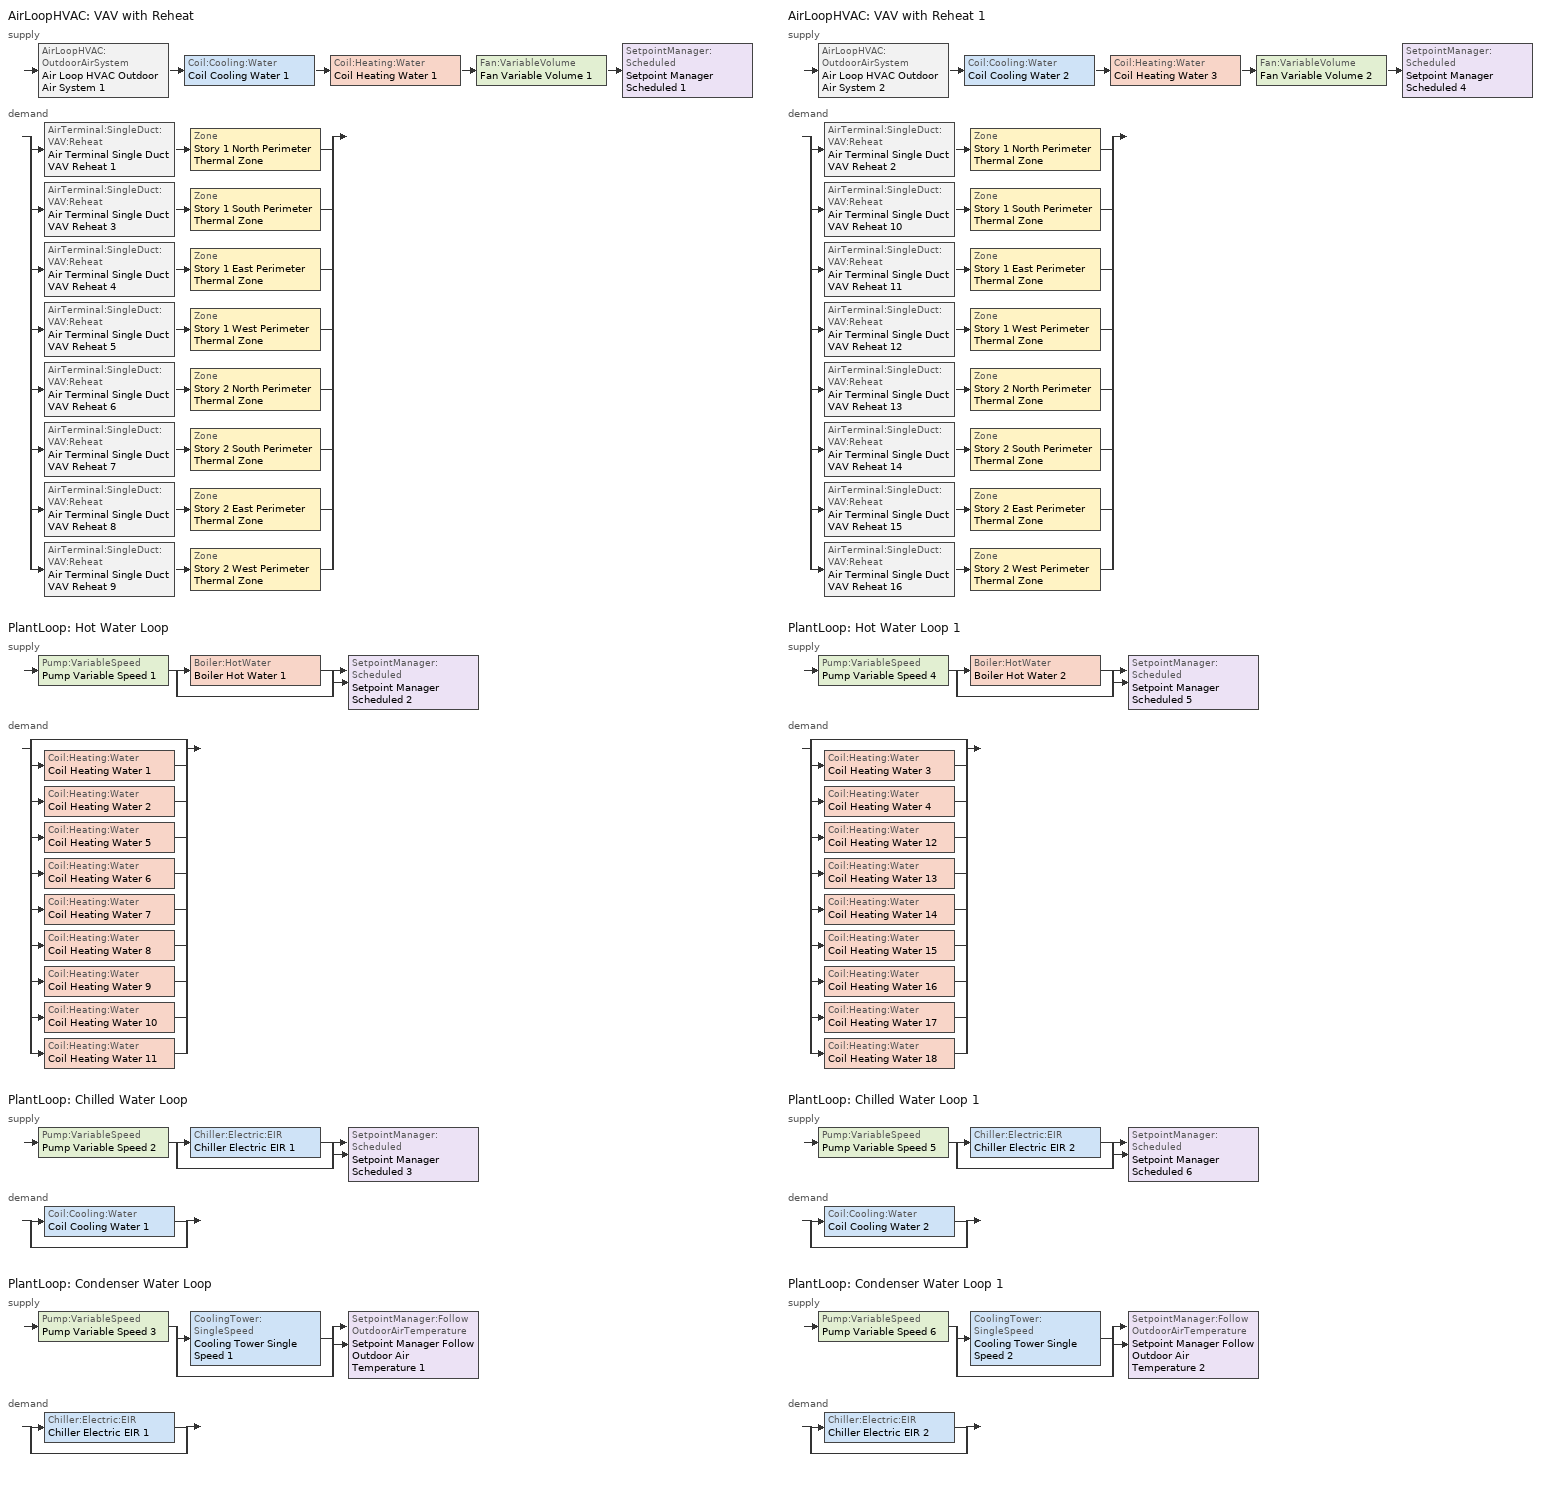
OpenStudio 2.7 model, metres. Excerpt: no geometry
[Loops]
AirLoopHVAC 'VAV with Reheat'
 supply: AirLoopHVAC:OutdoorAirSystem 'Air Loop HVAC Outdoor Air System 1' > Coil:Cooling:Water 'Coil Cooling Water 1' > Coil:Heating:Water 'Coil Heating Water 1' > Fan:VariableVolume 'Fan Variable Volume 1' > SetpointManager:Scheduled 'Setpoint Manager Scheduled 1'
 demand: split
  | AirTerminal:SingleDuct:VAV:Reheat 'Air Terminal Single Duct VAV Reheat 1' > Zone 'Story 1 North Perimeter Thermal Zone'
  | AirTerminal:SingleDuct:VAV:Reheat 'Air Terminal Single Duct VAV Reheat 3' > Zone 'Story 1 South Perimeter Thermal Zone'
  | AirTerminal:SingleDuct:VAV:Reheat 'Air Terminal Single Duct VAV Reheat 4' > Zone 'Story 1 East Perimeter Thermal Zone'
  | AirTerminal:SingleDuct:VAV:Reheat 'Air Terminal Single Duct VAV Reheat 5' > Zone 'Story 1 West Perimeter Thermal Zone'
  | AirTerminal:SingleDuct:VAV:Reheat 'Air Terminal Single Duct VAV Reheat 6' > Zone 'Story 2 North Perimeter Thermal Zone'
  | AirTerminal:SingleDuct:VAV:Reheat 'Air Terminal Single Duct VAV Reheat 7' > Zone 'Story 2 South Perimeter Thermal Zone'
  | AirTerminal:SingleDuct:VAV:Reheat 'Air Terminal Single Duct VAV Reheat 8' > Zone 'Story 2 East Perimeter Thermal Zone'
  | AirTerminal:SingleDuct:VAV:Reheat 'Air Terminal Single Duct VAV Reheat 9' > Zone 'Story 2 West Perimeter Thermal Zone'
PlantLoop 'Hot Water Loop'
 supply: Pump:VariableSpeed 'Pump Variable Speed 1' > split
  | Boiler:HotWater 'Boiler Hot Water 1'
  | bypass
  join > SetpointManager:Scheduled 'Setpoint Manager Scheduled 2'
 demand: split
  | bypass
  | Coil:Heating:Water 'Coil Heating Water 1'
  | Coil:Heating:Water 'Coil Heating Water 2'
  | Coil:Heating:Water 'Coil Heating Water 5'
  | Coil:Heating:Water 'Coil Heating Water 6'
  | Coil:Heating:Water 'Coil Heating Water 7'
  | Coil:Heating:Water 'Coil Heating Water 8'
  | Coil:Heating:Water 'Coil Heating Water 9'
  | Coil:Heating:Water 'Coil Heating Water 10'
  | Coil:Heating:Water 'Coil Heating Water 11'
PlantLoop 'Chilled Water Loop'
 supply: Pump:VariableSpeed 'Pump Variable Speed 2' > split
  | Chiller:Electric:EIR 'Chiller Electric EIR 1'
  | bypass
  join > SetpointManager:Scheduled 'Setpoint Manager Scheduled 3'
 demand: split
  | Coil:Cooling:Water 'Coil Cooling Water 1'
  | bypass
PlantLoop 'Condenser Water Loop'
 supply: Pump:VariableSpeed 'Pump Variable Speed 3' > split
  | CoolingTower:SingleSpeed 'Cooling Tower Single Speed 1'
  | bypass
  join > SetpointManager:FollowOutdoorAirTemperature 'Setpoint Manager Follow Outdoor Air Temperature 1'
 demand: split
  | Chiller:Electric:EIR 'Chiller Electric EIR 1'
  | bypass
AirLoopHVAC 'VAV with Reheat 1'
 supply: AirLoopHVAC:OutdoorAirSystem 'Air Loop HVAC Outdoor Air System 2' > Coil:Cooling:Water 'Coil Cooling Water 2' > Coil:Heating:Water 'Coil Heating Water 3' > Fan:VariableVolume 'Fan Variable Volume 2' > SetpointManager:Scheduled 'Setpoint Manager Scheduled 4'
 demand: split
  | AirTerminal:SingleDuct:VAV:Reheat 'Air Terminal Single Duct VAV Reheat 2' > Zone 'Story 1 North Perimeter Thermal Zone'
  | AirTerminal:SingleDuct:VAV:Reheat 'Air Terminal Single Duct VAV Reheat 10' > Zone 'Story 1 South Perimeter Thermal Zone'
  | AirTerminal:SingleDuct:VAV:Reheat 'Air Terminal Single Duct VAV Reheat 11' > Zone 'Story 1 East Perimeter Thermal Zone'
  | AirTerminal:SingleDuct:VAV:Reheat 'Air Terminal Single Duct VAV Reheat 12' > Zone 'Story 1 West Perimeter Thermal Zone'
  | AirTerminal:SingleDuct:VAV:Reheat 'Air Terminal Single Duct VAV Reheat 13' > Zone 'Story 2 North Perimeter Thermal Zone'
  | AirTerminal:SingleDuct:VAV:Reheat 'Air Terminal Single Duct VAV Reheat 14' > Zone 'Story 2 South Perimeter Thermal Zone'
  | AirTerminal:SingleDuct:VAV:Reheat 'Air Terminal Single Duct VAV Reheat 15' > Zone 'Story 2 East Perimeter Thermal Zone'
  | AirTerminal:SingleDuct:VAV:Reheat 'Air Terminal Single Duct VAV Reheat 16' > Zone 'Story 2 West Perimeter Thermal Zone'
PlantLoop 'Hot Water Loop 1'
 supply: Pump:VariableSpeed 'Pump Variable Speed 4' > split
  | Boiler:HotWater 'Boiler Hot Water 2'
  | bypass
  join > SetpointManager:Scheduled 'Setpoint Manager Scheduled 5'
 demand: split
  | bypass
  | Coil:Heating:Water 'Coil Heating Water 3'
  | Coil:Heating:Water 'Coil Heating Water 4'
  | Coil:Heating:Water 'Coil Heating Water 12'
  | Coil:Heating:Water 'Coil Heating Water 13'
  | Coil:Heating:Water 'Coil Heating Water 14'
  | Coil:Heating:Water 'Coil Heating Water 15'
  | Coil:Heating:Water 'Coil Heating Water 16'
  | Coil:Heating:Water 'Coil Heating Water 17'
  | Coil:Heating:Water 'Coil Heating Water 18'
PlantLoop 'Chilled Water Loop 1'
 supply: Pump:VariableSpeed 'Pump Variable Speed 5' > split
  | Chiller:Electric:EIR 'Chiller Electric EIR 2'
  | bypass
  join > SetpointManager:Scheduled 'Setpoint Manager Scheduled 6'
 demand: split
  | Coil:Cooling:Water 'Coil Cooling Water 2'
  | bypass
PlantLoop 'Condenser Water Loop 1'
 supply: Pump:VariableSpeed 'Pump Variable Speed 6' > split
  | CoolingTower:SingleSpeed 'Cooling Tower Single Speed 2'
  | bypass
  join > SetpointManager:FollowOutdoorAirTemperature 'Setpoint Manager Follow Outdoor Air Temperature 2'
 demand: split
  | Chiller:Electric:EIR 'Chiller Electric EIR 2'
  | bypass
[Sizing:Zone] Zone Cooling Design Supply Air Temperature Input Method=SupplyAirTemperature; Zone Cooling Design Supply Air Temperature {C}=14; Zone Cooling Design Supply Air Temperature Difference {deltaC}=11.11; Zone Heating Design Supply Air Temperature Input Method=SupplyAirTemperature; Zone Heating Design Supply Air Temperature {C}=40; Zone Heating Design Supply Air Temperature Difference {deltaC}=11.11; Zone Cooling Design Supply Air Humidity Ratio {kg-H2O/kg-air}=0.0085; Zone Heating Design Supply Air Humidity Ratio {kg-H2O/kg-air}=0.008; Cooling Design Air Flow Method=DesignDay; Heating Design Air Flow Method=DesignDay; Account for Dedicated Outdoor Air System=No; Dedicated Outdoor Air System Control Strategy=NeutralSupplyAir; Dedicated Outdoor Air Low Setpoint Temperature for Design {C}=autosize; Dedicated Outdoor Air High Setpoint Temperature for Design {C}=autosize
Story 1 East Perimeter Thermal Zone; Story 1 North Perimeter Thermal Zone; Story 1 South Perimeter Thermal Zone; Story 1 West Perimeter Thermal Zone; Story 2 East Perimeter Thermal Zone; Story 2 North Perimeter Thermal Zone; Story 2 South Perimeter Thermal Zone; Story 2 West Perimeter Thermal Zone
[Zone equipment]
Story 1 East Perimeter Thermal Zone: Air Terminal Single Duct VAV Reheat 4, Air Terminal Single Duct VAV Reheat 11
Story 1 North Perimeter Thermal Zone: Air Terminal Single Duct VAV Reheat 1, Air Terminal Single Duct VAV Reheat 2
Story 1 South Perimeter Thermal Zone: Air Terminal Single Duct VAV Reheat 3, Air Terminal Single Duct VAV Reheat 10
Story 1 West Perimeter Thermal Zone: Air Terminal Single Duct VAV Reheat 5, Air Terminal Single Duct VAV Reheat 12
Story 2 East Perimeter Thermal Zone: Air Terminal Single Duct VAV Reheat 8, Air Terminal Single Duct VAV Reheat 15
Story 2 North Perimeter Thermal Zone: Air Terminal Single Duct VAV Reheat 6, Air Terminal Single Duct VAV Reheat 13
Story 2 South Perimeter Thermal Zone: Air Terminal Single Duct VAV Reheat 7, Air Terminal Single Duct VAV Reheat 14
Story 2 West Perimeter Thermal Zone: Air Terminal Single Duct VAV Reheat 9, Air Terminal Single Duct VAV Reheat 16
[AirLoopHVAC] Availability Schedule=Always On Discrete; Design Supply Air Flow Rate {m3/s}=AutoSize
VAV with Reheat; VAV with Reheat 1
[Sizing:System] Type of Load to Size On=Sensible; Design Outdoor Air Flow Rate {m3/s}=Autosize; Central Heating Maximum System Air Flow Ratio=0.3; Preheat Design Temperature {C}=7; Preheat Design Humidity Ratio {kg-H2O/kg-Air}=0.008; Precool Design Temperature {C}=12.8; Precool Design Humidity Ratio {kg-H2O/kg-Air}=0.008; Central Cooling Design Supply Air Temperature {C}=12.8; Central Heating Design Supply Air Temperature {C}=12.8; Sizing Option=NonCoincident; 100% Outdoor Air in Cooling=Yes; 100% Outdoor Air in Heating=Yes; Central Cooling Design Supply Air Humidity Ratio {kg-H2O/kg-Air}=0.0085; Central Heating Design Supply Air Humidity Ratio {kg-H2O/kg-Air}=0.008; Cooling Design Air Flow Method=DesignDay; Cooling Design Air Flow Rate {m3/s}=0; Heating Design Air Flow Method=DesignDay; Heating Design Air Flow Rate {m3/s}=0; System Outdoor Air Method=ZoneSum; Zone Maximum Outdoor Air Fraction=1; Cooling Supply Air Flow Rate Per Floor Area {m3/s-m2}=0.00996765; Cooling Fraction of Autosized Cooling Supply Air Flow Rate=1; Cooling Supply Air Flow Rate Per Unit Cooling Capacity {m3/s-W}=3.94755e-05; Heating Supply Air Flow Rate Per Floor Area {m3/s-m2}=0.00996765; Heating Fraction of Autosized Heating Supply Air Flow Rate=1; Heating Fraction of Autosized Cooling Supply Air Flow Rate=1; Heating Supply Air Flow Rate Per Unit Heating Capacity {m3/s-W}=3.15882e-05; Cooling Design Capacity Method=CoolingDesignCapacity; Cooling Design Capacity {W}=autosize; Cooling Design Capacity Per Floor Area {W/m2}=234.7; Fraction of Autosized Cooling Design Capacity=1; Heating Design Capacity Method=HeatingDesignCapacity; Heating Design Capacity {W}=autosize; Heating Design Capacity Per Floor Area {W/m2}=157; Fraction of Autosized Heating Design Capacity=1; Central Cooling Capacity Control Method=OnOff
VAV with Reheat; VAV with Reheat 1
[Fan:VariableVolume] Availability Schedule=Always On Discrete; Fan Total Efficiency=0.6045; Pressure Rise {Pa}=500; Maximum Flow Rate {m3/s}=Autosize; Fan Power Minimum Flow Rate Input Method=FixedFlowRate; Fan Power Minimum Flow Fraction=0; Fan Power Minimum Air Flow Rate {m3/s}=0; Motor Efficiency=0.93; Motor In Airstream Fraction=1; Fan Power Coefficient 1=0.0407599; Fan Power Coefficient 2=0.088045; Fan Power Coefficient 3=-0.0729261; Fan Power Coefficient 4=0.94374; Fan Power Coefficient 5=0
Fan Variable Volume 1; Fan Variable Volume 2
[Coil:Heating:Water] Availability Schedule=Always On Discrete
Coil Heating Water 1; Coil Heating Water 2; Coil Heating Water 3; Coil Heating Water 4; Coil Heating Water 5; Coil Heating Water 6; Coil Heating Water 7; Coil Heating Water 8; Coil Heating Water 9; Coil Heating Water 10; Coil Heating Water 11; Coil Heating Water 12; Coil Heating Water 13; Coil Heating Water 14; Coil Heating Water 15; Coil Heating Water 16; Coil Heating Water 17; Coil Heating Water 18
[Coil:Cooling:Water] Availability Schedule=Always On Discrete
Coil Cooling Water 1; Coil Cooling Water 2
[SetpointManager:Scheduled] Control Variable=Temperature
Name | Schedule
Setpoint Manager Scheduled 1 | Deck_Temperature
Setpoint Manager Scheduled 2 | Hot_Water_Temperature
Setpoint Manager Scheduled 3 | Chilled_Water_Temperature
Setpoint Manager Scheduled 4 | Deck_Temperature 1
Setpoint Manager Scheduled 5 | Hot_Water_Temperature 1
Setpoint Manager Scheduled 6 | Chilled_Water_Temperature 1
[Controller:OutdoorAir] Minimum Outdoor Air Flow Rate {m3/s}=0; Maximum Outdoor Air Flow Rate {m3/s}=Autosize; Economizer Control Type=NoEconomizer; Economizer Control Action Type=ModulateFlow; Economizer Maximum Limit Dry-Bulb Temperature {C}=28; Economizer Maximum Limit Enthalpy {J/kg}=64000; Economizer Minimum Limit Dry-Bulb Temperature {C}=-100; Lockout Type=NoLockout; Minimum Limit Type=FixedMinimum; High Humidity Control=No; Heat Recovery Bypass Control Type=BypassWhenWithinEconomizerLimits
Name | Controller Mechanical Ventilation
Controller Outdoor Air 1 | Controller Mechanical Ventilation 1
Controller Outdoor Air 2 | Controller Mechanical Ventilation 2
[Controller:MechanicalVentilation] Availability Schedule=Always On Discrete; System Outdoor Air Method=ZoneSum
Controller Mechanical Ventilation 1; Controller Mechanical Ventilation 2
[AirLoopHVAC:OutdoorAirSystem]
Name | Controller
Air Loop HVAC Outdoor Air System 1 | Controller Outdoor Air 1
Air Loop HVAC Outdoor Air System 2 | Controller Outdoor Air 2
[PlantLoop] Glycol Concentration=0; Plant Loop Volume {m3}=Autocalculate; Load Distribution Scheme=Optimal
Name | Fluid Type
Hot Water Loop; Hot Water Loop 1 | Water
Chilled Water Loop; Condenser Water Loop; Chilled Water Loop 1; Condenser Water Loop 1
[Sizing:Plant] Sizing Option=NonCoincident; Zone Timesteps in Averaging Window=1; Coincident Sizing Factor Mode=None
Name | Loop Type | Design Loop Exit Temperature {C} | Loop Design Temperature Difference {deltaC}
Hot Water Loop; Hot Water Loop 1 | Heating | 82 | 11
Chilled Water Loop; Chilled Water Loop 1 | Cooling | 7.22 | 6.67
Condenser Water Loop; Condenser Water Loop 1 | Condenser | 29.4 | 5.6
[Pump:VariableSpeed] Pump Control Type=Intermittent; Skin Loss Radiative Fraction=0.5; Design Power Sizing Method=PowerPerFlowPerPressure; Design Electric Power per Unit Flow Rate {W/(m3/s)}=348701.1; Design Shaft Power per Unit Flow Rate per Unit Head {W-s/m3-Pa}=1.28205; Design Minimum Flow Rate Fraction=0
Pump Variable Speed 1; Pump Variable Speed 2; Pump Variable Speed 3; Pump Variable Speed 4; Pump Variable Speed 5; Pump Variable Speed 6
[Boiler:HotWater] Efficiency Curve Temperature Evaluation Variable=LeavingBoiler; Water Outlet Upper Temperature Limit {C}=99; Boiler Flow Mode=ConstantFlow; Parasitic Electric Load {W}=0; Sizing Factor=1
Name | Normalized Boiler Efficiency Curve
Boiler Hot Water 1 | Boiler Efficiency
Boiler Hot Water 2 | Boiler Efficiency 1
[Controller:WaterCoil] Minimum Actuated Flow {m3/s}=0
Name | Water Coil | Action
Controller Water Coil 1 | Coil Heating Water 1 | Normal
Controller Water Coil 2 | Coil Cooling Water 1 | Reverse
Controller Water Coil 3 | Coil Heating Water 3 | Normal
Controller Water Coil 4 | Coil Cooling Water 2 | Reverse
[Chiller:Electric:EIR] Reference Capacity {W}=Autosize; Reference COP {W/W}=5.5; Condenser Type=WaterCooled; Design Heat Recovery Water Flow Rate {m3/s}=0; Sizing Factor=1; Basin Heater Capacity {W/K}=0; Basin Heater Setpoint Temperature {C}=10
Name | Cooling Capacity Function of Temperature Curve | Electric Input to Cooling Output Ratio Function of Temperature Curve | Electric Input to Cooling Output Ratio Function of Part Load Ratio Curve
Chiller Electric EIR 1 | Curve Biquadratic 1 | Curve Biquadratic 2 | Curve Quadratic 1
Chiller Electric EIR 2 | Curve Biquadratic 3 | Curve Biquadratic 4 | Curve Quadratic 2
[AirTerminal:SingleDuct:VAV:Reheat] Availability Schedule=Always On Discrete; Maximum Air Flow Rate {m3/s}=AutoSize; Zone Minimum Air Flow Input Method=Constant; Constant Minimum Air Flow Fraction=0.3; Fixed Minimum Air Flow Rate {m3/s}=0; Maximum Hot Water or Steam Flow Rate {m3/s}=AutoSize; Minimum Hot Water or Steam Flow Rate {m3/s}=0; Convergence Tolerance=0.001; Damper Heating Action=Normal; Maximum Flow per Zone Floor Area During Reheat {m3/s-m2}=AutoSize; Maximum Flow Fraction During Reheat=AutoSize; Maximum Reheat Air Temperature {C}=35; Control For Outdoor Air=No
Name | Reheat Coil
Air Terminal Single Duct VAV Reheat 1 | Coil Heating Water 2
Air Terminal Single Duct VAV Reheat 2 | Coil Heating Water 4
Air Terminal Single Duct VAV Reheat 3 | Coil Heating Water 5
Air Terminal Single Duct VAV Reheat 4 | Coil Heating Water 6
Air Terminal Single Duct VAV Reheat 5 | Coil Heating Water 7
Air Terminal Single Duct VAV Reheat 6 | Coil Heating Water 8
Air Terminal Single Duct VAV Reheat 7 | Coil Heating Water 9
Air Terminal Single Duct VAV Reheat 8 | Coil Heating Water 10
Air Terminal Single Duct VAV Reheat 9 | Coil Heating Water 11
Air Terminal Single Duct VAV Reheat 10 | Coil Heating Water 12
Air Terminal Single Duct VAV Reheat 11 | Coil Heating Water 13
Air Terminal Single Duct VAV Reheat 12 | Coil Heating Water 14
Air Terminal Single Duct VAV Reheat 13 | Coil Heating Water 15
Air Terminal Single Duct VAV Reheat 14 | Coil Heating Water 16
Air Terminal Single Duct VAV Reheat 15 | Coil Heating Water 17
Air Terminal Single Duct VAV Reheat 16 | Coil Heating Water 18
[CoolingTower:SingleSpeed] Design Water Flow Rate {m3/s}=autosize; Design Air Flow Rate {m3/s}=autosize; Fan Power at Design Air Flow Rate {W}=autosize; U-Factor Times Area Value at Design Air Flow Rate {W/K}=autosize; Air Flow Rate in Free Convection Regime {m3/s}=autosize; U-Factor Times Area Value at Free Convection Air Flow Rate {W/K}=autosize; Performance Input Method=UFactorTimesAreaAndDesignWaterFlowRate; Free Convection Capacity {W}=0; Basin Heater Capacity {W/K}=0; Evaporation Loss Mode=LossFactor; Evaporation Loss Factor {percent/K}=0.2; Drift Loss Percent {percent}=0.008; Blowdown Calculation Mode=ConcentrationRatio; Blowdown Concentration Ratio=3; Capacity Control=FanCycling; Number of Cells=1; Cell Control=MinimalCell; Cell Minimum  Water Flow Rate Fraction=0.33; Cell Maximum Water Flow Rate Fraction=2.5; Sizing Factor=1; Free Convection Air Flow Rate Sizing Factor=0.1; Free Convection U-Factor Times Area Value Sizing Factor=0.1; Heat Rejection Capacity and Nominal Capacity Sizing Ratio=1.25; Free Convection Nominal Capacity Sizing Factor=0.1; Design Inlet Air Dry-Bulb Temperature {C}=35; Design Inlet Air Wet-Bulb Temperature {C}=25.6; Design Approach Temperature {deltaC}=autosize; Design Range Temperature {deltaC}=autosize
Cooling Tower Single Speed 1; Cooling Tower Single Speed 2
[SetpointManager:FollowOutdoorAirTemperature] Control Variable=Temperature; Reference Temperature Type=OutdoorAirWetBulb; Offset Temperature Difference {deltaC}=1.5; Maximum Setpoint Temperature {C}=80; Minimum Setpoint Temperature {C}=6
Setpoint Manager Follow Outdoor Air Temperature 1; Setpoint Manager Follow Outdoor Air Temperature 2
[Schedule:Constant]
Always On Discrete: Value=1
[Schedule:Ruleset]
Name | Default Day Schedule | Summer Design Day Schedule | Winter Design Day Schedule
Deck_Temperature | Deck_Temperature_Default | Deck_Temperature_Summer_Design_Day | Deck_Temperature_Winter_Design_Day
Hot_Water_Temperature | Hot_Water_Temperature_Default | Hot_Water_Temperature_Summer_Design_Day | Hot_Water_Temperature_Winter_Design_Day
Chilled_Water_Temperature | Chilled_Water_Temperature_Default | Chilled_Water_Temperature_Summer_Design_Day | Chilled_Water_Temperature_Winter_Design_Day
Deck_Temperature 1 | Deck_Temperature_Default 1 | Deck_Temperature_Summer_Design_Day 1 | Deck_Temperature_Winter_Design_Day 1
Hot_Water_Temperature 1 | Hot_Water_Temperature_Default 1 | Hot_Water_Temperature_Summer_Design_Day 1 | Hot_Water_Temperature_Winter_Design_Day 1
Chilled_Water_Temperature 1 | Chilled_Water_Temperature_Default 1 | Chilled_Water_Temperature_Summer_Design_Day 1 | Chilled_Water_Temperature_Winter_Design_Day 1
[Schedule:Day]
Deck_Temperature_Default; Deck_Temperature_Summer_Design_Day; Deck_Temperature_Winter_Design_Day; Deck_Temperature_Default 1; Deck_Temperature_Summer_Design_Day 1; Deck_Temperature_Winter_Design_Day 1: 24, 0, 12.8
Hot_Water_Temperature_Default; Hot_Water_Temperature_Summer_Design_Day; Hot_Water_Temperature_Winter_Design_Day; Hot_Water_Temperature_Default 1; Hot_Water_Temperature_Summer_Design_Day 1; Hot_Water_Temperature_Winter_Design_Day 1: 24, 0, 67
Chilled_Water_Temperature_Default; Chilled_Water_Temperature_Summer_Design_Day; Chilled_Water_Temperature_Winter_Design_Day; Chilled_Water_Temperature_Default 1; Chilled_Water_Temperature_Summer_Design_Day 1; Chilled_Water_Temperature_Winter_Design_Day 1: 24, 0, 6.7
[Curve:Biquadratic]
Name | Coefficient1 Constant | Coefficient2 x | Coefficient3 x**2 | Coefficient4 y | Coefficient5 y**2 | Coefficient6 x*y | Minimum Value of x | Maximum Value of x | Minimum Value of y | Maximum Value of y | Input Unit Type for X | Input Unit Type for Y | Output Unit Type
Boiler Efficiency; Boiler Efficiency 1 | 1 | 0 | 0 | 0 | 0 | 0 | 0 | 1 | 0 | 1 | Dimensionless | Dimensionless | Dimensionless
Curve Biquadratic 1; Curve Biquadratic 3 | 0.258 | 0.0389 | -0.000217 | 0.0469 | -0.000943 | -0.000343 | 5 | 10 | 24 | 35
Curve Biquadratic 2; Curve Biquadratic 4 | 0.934 | -0.0582 | 0.0045 | 0.00243 | 0.000486 | -0.00122 | 5 | 10 | 24 | 35
[Curve:Quadratic] Coefficient1 Constant=0.222903; Coefficient2 x=0.313387; Coefficient3 x**2=0.46371; Minimum Value of x=0; Maximum Value of x=1
Curve Quadratic 1; Curve Quadratic 2
